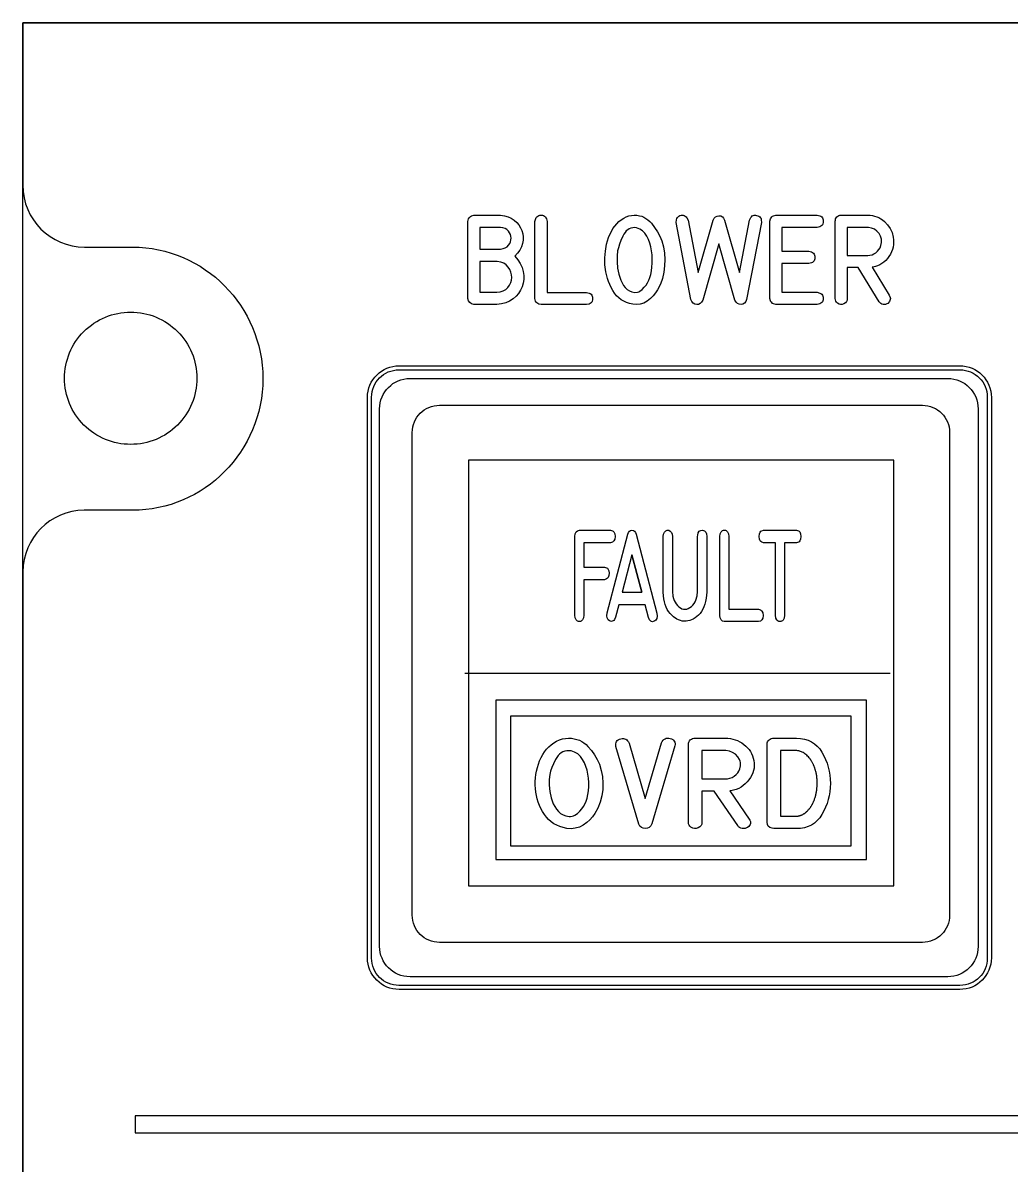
# Model space of a CAD drawing. Extents: x 686 to 831, y 82 to 686.
# Drawn here: x 685.8 to 722.96, y 208.63 to 251.59 of the extents above; entities that cross this region are included whole.
import ezdxf

# ---------------------------------------------------------------- set-up
doc = ezdxf.new("R2010")
doc.units = 0
for name, color, linetype in [('_BACKPANEL', 5, 'CONTINUOUS'), ('_ENGRAVING', 105, 'CONTINUOUS'), ('_LABELS', 30, 'CONTINUOUS'), ('_TOPLAYER', 1, 'CONTINUOUS')]:
    doc.layers.add(name, color=color, linetype=linetype)

msp = doc.modelspace()

# ---------------------------------------------------------------- linework, layer by layer
at = {"layer": '_BACKPANEL'}
for points in [[(685.8, 251.592), (830.8, 251.592), (830.8, 251.284), (830.8, 167.066), (830.8, 157.541), (689.551, 83.312), (686.789, 81.849), (686.678, 81.796), (686.564, 81.76), (686.5, 81.748), (686.433, 81.743), (686.305, 81.756), (686.186, 81.793), (686.079, 81.852), (685.985, 81.93), (685.908, 82.024), (685.85, 82.132), (685.813, 82.252), (685.8, 82.381), (685.8, 85.59), (685.8, 90.866), (685.8, 251.203)], [(699.938, 238.542), (721.033, 238.542), (721.139, 238.537), (721.241, 238.521), (721.339, 238.496), (721.434, 238.462), (721.524, 238.419), (721.608, 238.367), (721.687, 238.308), (721.76, 238.242), (721.826, 238.169), (721.886, 238.09), (721.937, 238.005), (721.98, 237.915), (722.014, 237.821), (722.04, 237.722), (722.055, 237.62), (722.06, 237.515), (722.06, 216.42), (722.055, 216.314), (722.04, 216.212), (722.014, 216.114), (721.98, 216.019), (721.937, 215.929), (721.886, 215.844), (721.826, 215.765), (721.76, 215.693), (721.687, 215.626), (721.608, 215.567), (721.524, 215.516), (721.434, 215.473), (721.339, 215.438), (721.241, 215.413), (721.139, 215.398), (721.033, 215.392), (699.938, 215.392), (699.832, 215.398), (699.73, 215.413), (699.632, 215.438), (699.537, 215.473), (699.447, 215.516), (699.363, 215.567), (699.284, 215.626), (699.211, 215.693), (699.144, 215.765), (699.085, 215.844), (699.034, 215.929), (698.991, 216.019), (698.957, 216.114), (698.931, 216.212), (698.916, 216.314), (698.91, 216.42), (698.91, 237.515), (698.916, 237.62), (698.931, 237.722), (698.957, 237.821), (698.991, 237.915), (699.034, 238.005), (699.085, 238.09), (699.144, 238.169), (699.211, 238.242), (699.284, 238.308), (699.363, 238.367), (699.447, 238.419), (699.537, 238.462), (699.632, 238.496), (699.73, 238.521), (699.832, 238.537)]]:
    msp.add_lwpolyline(points, close=True, dxfattribs=at)
msp.add_lwpolyline([(689.855, 235.738, -0.414214), (687.367, 238.226, -0.414214), (689.855, 240.714, -0.414214), (692.344, 238.226, -0.414214)], format="xyb", close=True, dxfattribs=at)
at = {"layer": '_ENGRAVING'}
for points in [[(703.759, 244.359), (703.906, 244.337), (704.041, 244.298), (704.163, 244.243), (704.274, 244.17), (704.37, 244.085), (704.45, 243.991), (704.514, 243.889), (704.563, 243.779), (704.594, 243.662), (704.608, 243.542), (704.605, 243.419), (704.584, 243.291), (704.545, 243.165), (704.484, 243.043), (704.402, 242.927), (704.3, 242.816), (704.412, 242.681), (704.501, 242.54), (704.567, 242.394), (704.609, 242.242), (704.63, 242.09), (704.63, 241.944), (704.611, 241.802), (704.571, 241.665), (704.513, 241.536), (704.436, 241.417), (704.341, 241.308), (704.228, 241.21), (704.098, 241.126), (703.954, 241.063), (703.795, 241.021), (703.621, 240.998), (703.616, 240.998), (702.76, 240.998), (702.671, 241.023), (702.604, 241.069), (702.557, 241.137), (702.531, 241.226), (702.531, 244.126), (702.556, 244.217), (702.576, 244.254), (702.602, 244.286), (702.633, 244.312), (702.67, 244.333), (702.76, 244.359)], [(705.282, 240.997), (705.194, 241.016), (705.157, 241.035), (705.126, 241.06), (705.1, 241.092), (705.079, 241.13), (705.053, 241.225), (705.053, 244.126), (705.081, 244.229), (705.102, 244.269), (705.129, 244.302), (705.161, 244.327), (705.198, 244.345), (705.241, 244.355), (705.288, 244.358), (705.336, 244.353), (705.378, 244.342), (705.414, 244.323), (705.444, 244.298), (705.468, 244.265), (705.487, 244.226), (705.507, 244.126), (705.507, 241.454), (706.993, 241.456), (707.093, 241.431), (707.132, 241.411), (707.164, 241.384), (707.188, 241.352), (707.206, 241.314), (707.216, 241.27), (707.219, 241.221), (707.215, 241.171), (707.204, 241.128), (707.186, 241.091), (707.161, 241.06), (707.129, 241.035), (707.09, 241.016), (706.991, 240.997)], [(709.818, 243.392), (709.88, 243.163), (709.92, 242.929), (709.936, 242.691), (709.93, 242.449), (709.9, 242.21), (709.846, 241.981), (709.768, 241.763), (709.666, 241.556), (709.588, 241.435), (709.497, 241.324), (709.393, 241.222), (709.275, 241.129), (709.148, 241.056), (709.015, 241.011), (708.875, 240.994), (708.728, 241.006), (708.61, 241.034), (708.499, 241.071), (708.394, 241.12), (708.298, 241.18), (708.208, 241.25), (708.125, 241.331), (708.05, 241.422), (707.981, 241.525), (707.92, 241.634), (707.866, 241.747), (707.818, 241.862), (707.777, 241.981), (707.717, 242.227), (707.684, 242.486), (707.679, 242.749), (707.7, 243.008), (707.749, 243.264), (707.824, 243.517), (707.872, 243.638), (707.926, 243.751), (707.987, 243.855), (708.055, 243.951), (708.129, 244.038), (708.21, 244.116), (708.298, 244.186), (708.392, 244.247), (708.488, 244.296), (708.586, 244.331), (708.687, 244.352), (708.789, 244.359), (708.886, 244.354), (708.978, 244.34), (709.066, 244.316), (709.149, 244.283), (709.228, 244.24), (709.302, 244.187), (709.371, 244.126), (709.436, 244.054), (709.554, 243.899), (709.657, 243.737), (709.745, 243.568)], [(712.184, 244.172), (712.747, 242.209), (713.124, 244.172), (713.166, 244.266), (713.193, 244.301), (713.224, 244.328), (713.259, 244.346), (713.298, 244.356), (713.341, 244.358), (713.388, 244.352), (713.434, 244.339), (713.474, 244.32), (713.506, 244.295), (713.532, 244.265), (713.552, 244.228), (713.564, 244.186), (713.57, 244.085), (713.013, 241.187), (712.98, 241.107), (712.934, 241.049), (712.875, 241.012), (712.803, 240.998), (712.729, 241.006), (712.666, 241.036), (712.614, 241.089), (712.573, 241.164), (711.965, 243.281), (711.361, 241.164), (711.319, 241.087), (711.268, 241.034), (711.206, 241.004), (711.134, 240.998), (711.064, 241.014), (711.004, 241.051), (710.956, 241.109), (710.919, 241.187), (710.362, 244.085), (710.373, 244.19), (710.388, 244.233), (710.408, 244.269), (710.433, 244.3), (710.465, 244.325), (710.502, 244.343), (710.545, 244.355), (710.59, 244.359), (710.631, 244.356), (710.669, 244.345), (710.704, 244.327), (710.736, 244.3), (710.764, 244.265), (710.812, 244.172), (711.184, 242.206), (711.748, 244.172), (711.787, 244.243), (711.837, 244.295), (711.898, 244.327), (711.969, 244.339), (712.039, 244.33), (712.099, 244.3), (712.147, 244.247)], [(715.668, 243.901), (714.334, 243.901), (714.334, 243.003), (715.351, 243.003), (715.451, 242.976), (715.49, 242.954), (715.523, 242.928), (715.547, 242.896), (715.565, 242.859), (715.576, 242.817), (715.579, 242.77), (715.575, 242.722), (715.565, 242.68), (715.547, 242.643), (715.522, 242.612), (715.49, 242.585), (715.451, 242.564), (715.351, 242.537), (714.334, 242.537), (714.334, 241.459), (715.668, 241.459), (715.768, 241.432), (715.807, 241.411), (715.839, 241.384), (715.863, 241.353), (715.881, 241.316), (715.892, 241.275), (715.895, 241.228), (715.892, 241.181), (715.881, 241.14), (715.863, 241.103), (715.839, 241.072), (715.807, 241.046), (715.768, 241.025), (715.668, 240.998), (714.11, 240.998), (714.021, 241.023), (713.984, 241.043), (713.953, 241.07), (713.927, 241.102), (713.906, 241.139), (713.882, 241.231), (713.882, 244.129), (713.908, 244.225), (713.928, 244.263), (713.954, 244.295), (713.985, 244.32), (714.022, 244.339), (714.11, 244.359), (715.668, 244.359), (715.768, 244.338), (715.807, 244.318), (715.838, 244.292), (715.863, 244.26), (715.881, 244.222), (715.891, 244.178), (715.895, 244.128), (715.891, 244.078), (715.88, 244.034), (715.862, 243.997), (715.838, 243.965), (715.806, 243.94), (715.767, 243.921)], [(718.376, 241.354), (718.411, 241.265), (718.416, 241.224), (718.413, 241.184), (718.401, 241.146), (718.382, 241.109), (718.318, 241.042), (718.278, 241.019), (718.235, 241.005), (718.189, 241), (718.14, 241.005), (718.093, 241.018), (718.053, 241.039), (718.019, 241.069), (717.993, 241.106), (717.199, 242.385), (716.797, 242.385), (716.797, 241.23), (716.789, 241.163), (716.765, 241.107), (716.725, 241.06), (716.67, 241.024), (716.607, 241.001), (716.546, 240.998), (716.488, 241.013), (716.431, 241.047), (716.393, 241.084), (716.365, 241.127), (716.348, 241.175), (716.343, 241.23), (716.343, 244.129), (716.347, 244.175), (716.359, 244.217), (716.379, 244.256), (716.408, 244.291), (716.442, 244.321), (716.481, 244.342), (716.522, 244.355), (716.568, 244.359), (717.568, 244.359), (717.656, 244.355), (717.742, 244.344), (717.825, 244.326), (717.904, 244.3), (717.981, 244.267), (718.055, 244.227), (718.126, 244.18), (718.194, 244.125), (718.314, 244), (718.409, 243.86), (718.479, 243.704), (718.524, 243.532), (718.536, 243.436), (718.539, 243.342), (718.533, 243.25), (718.517, 243.159), (718.493, 243.069), (718.459, 242.981), (718.416, 242.895), (718.364, 242.811), (718.304, 242.731), (718.24, 242.659), (718.172, 242.596), (718.099, 242.541), (718.021, 242.494), (717.938, 242.455), (717.851, 242.425), (717.759, 242.403), (717.729, 242.398)], [(703.759, 243.893), (702.987, 243.893), (702.987, 243.084), (703.764, 243.084), (703.858, 243.101), (703.938, 243.131), (704.006, 243.174), (704.061, 243.231), (704.104, 243.294), (704.134, 243.361), (704.151, 243.429), (704.156, 243.5), (704.149, 243.57), (704.129, 243.637), (704.098, 243.701), (704.054, 243.762), (703.998, 243.815), (703.93, 243.854), (703.851, 243.88)], [(708.802, 243.893), (708.73, 243.888), (708.663, 243.872), (708.6, 243.847), (708.542, 243.811), (708.488, 243.766), (708.439, 243.71), (708.394, 243.644), (708.354, 243.568), (708.285, 243.411), (708.23, 243.267), (708.189, 243.134), (708.162, 243.013), (708.141, 242.828), (708.139, 242.608), (708.16, 242.371), (708.207, 242.138), (708.24, 242.025), (708.281, 241.917), (708.329, 241.815), (708.385, 241.719), (708.449, 241.634), (708.523, 241.564), (708.606, 241.511), (708.697, 241.472), (708.806, 241.451), (708.907, 241.459), (708.955, 241.474), (709.001, 241.497), (709.086, 241.563), (709.163, 241.646), (709.23, 241.732), (709.286, 241.82), (709.333, 241.911), (709.373, 242.012), (709.405, 242.129), (709.431, 242.26), (709.45, 242.406), (709.461, 242.559), (709.462, 242.713), (709.454, 242.866), (709.435, 243.019), (709.407, 243.168), (709.368, 243.31), (709.317, 243.444), (709.256, 243.57), (709.182, 243.682), (709.094, 243.771), (708.992, 243.838), (708.876, 243.883)], [(717.568, 242.846), (717.648, 242.852), (717.726, 242.871), (717.8, 242.903), (717.871, 242.948), (717.935, 243.002), (717.988, 243.065), (718.029, 243.135), (718.059, 243.213), (718.083, 243.337), (718.079, 243.454), (718.048, 243.565), (717.989, 243.67), (717.91, 243.761), (717.817, 243.829), (717.71, 243.874), (717.59, 243.896), (716.797, 243.896), (716.797, 242.846)], [(703.616, 241.463), (703.745, 241.478), (703.857, 241.513), (703.953, 241.568), (704.033, 241.643), (704.096, 241.73), (704.142, 241.821), (704.171, 241.917), (704.182, 242.018), (704.176, 242.119), (704.152, 242.218), (704.111, 242.313), (704.052, 242.404), (703.976, 242.486), (703.881, 242.549), (703.767, 242.595), (703.635, 242.623), (702.987, 242.623), (702.987, 241.463)], [(699.948, 238.696), (721.023, 238.696), (721.145, 238.689), (721.264, 238.671), (721.378, 238.642), (721.487, 238.602), (721.592, 238.552), (721.69, 238.493), (721.781, 238.424), (721.866, 238.348), (721.943, 238.263), (722.011, 238.171), (722.07, 238.073), (722.121, 237.969), (722.16, 237.86), (722.19, 237.745), (722.208, 237.627), (722.214, 237.505), (722.214, 216.43), (722.208, 216.307), (722.19, 216.189), (722.16, 216.075), (722.121, 215.965), (722.07, 215.861), (722.011, 215.763), (721.943, 215.671), (721.866, 215.587), (721.781, 215.51), (721.69, 215.442), (721.592, 215.382), (721.487, 215.332), (721.378, 215.292), (721.264, 215.263), (721.145, 215.245), (721.023, 215.239), (699.948, 215.239), (699.826, 215.245), (699.707, 215.263), (699.593, 215.292), (699.483, 215.332), (699.379, 215.382), (699.281, 215.442), (699.19, 215.51), (699.105, 215.587), (699.028, 215.671), (698.96, 215.763), (698.9, 215.861), (698.85, 215.965), (698.811, 216.075), (698.781, 216.189), (698.763, 216.307), (698.757, 216.43), (698.757, 237.505), (698.763, 237.627), (698.781, 237.745), (698.811, 237.86), (698.85, 237.969), (698.9, 238.073), (698.96, 238.171), (699.028, 238.263), (699.105, 238.348), (699.19, 238.424), (699.281, 238.493), (699.379, 238.552), (699.483, 238.602), (699.593, 238.642), (699.707, 238.671), (699.826, 238.689)], [(700.356, 238.217), (720.572, 238.217), (720.689, 238.211), (720.802, 238.194), (720.912, 238.166), (721.017, 238.128), (721.117, 238.08), (721.211, 238.023), (721.299, 237.957), (721.38, 237.883), (721.454, 237.802), (721.519, 237.715), (721.576, 237.62), (721.624, 237.521), (721.663, 237.416), (721.691, 237.306), (721.708, 237.192), (721.714, 237.075), (721.714, 216.859), (721.708, 216.742), (721.691, 216.629), (721.663, 216.519), (721.624, 216.414), (721.576, 216.314), (721.519, 216.22), (721.454, 216.132), (721.38, 216.051), (721.299, 215.977), (721.211, 215.912), (721.117, 215.855), (721.017, 215.807), (720.912, 215.768), (720.802, 215.74), (720.689, 215.723), (720.572, 215.717), (700.356, 215.717), (700.239, 215.723), (700.125, 215.74), (700.015, 215.768), (699.91, 215.807), (699.811, 215.855), (699.716, 215.912), (699.629, 215.977), (699.548, 216.051), (699.474, 216.132), (699.408, 216.22), (699.351, 216.314), (699.303, 216.414), (699.265, 216.519), (699.237, 216.629), (699.22, 216.742), (699.214, 216.859), (699.214, 237.075), (699.22, 237.192), (699.237, 237.306), (699.265, 237.416), (699.303, 237.521), (699.351, 237.62), (699.408, 237.715), (699.474, 237.802), (699.548, 237.883), (699.629, 237.957), (699.716, 238.023), (699.811, 238.08), (699.91, 238.128), (700.015, 238.166), (700.125, 238.194), (700.239, 238.211)], [(690.024, 209.851), (825.841, 209.851), (825.841, 210.488), (690.024, 210.488)]]:
    msp.add_lwpolyline(points, close=True, dxfattribs=at)
at = {"layer": '_LABELS'}
for points in [[(718.55, 219.139), (718.55, 235.141), (702.55, 235.141), (702.55, 219.139)], [(706.55, 229.314), (706.55, 232.274), (706.569, 232.372), (706.604, 232.444), (706.655, 232.491), (706.722, 232.512), (707.896, 232.512), (707.935, 232.505), (707.97, 232.491), (707.999, 232.47), (708.022, 232.444), (708.054, 232.372), (708.064, 232.275), (708.054, 232.178), (708.022, 232.107), (707.998, 232.081), (707.968, 232.061), (707.934, 232.048), (707.894, 232.041), (706.891, 232.041), (706.891, 231.123), (707.673, 231.123), (707.746, 231.102), (707.775, 231.083), (707.799, 231.058), (707.831, 230.989), (707.843, 230.896), (707.833, 230.802), (707.801, 230.73), (707.777, 230.702), (707.748, 230.68), (707.673, 230.651), (706.891, 230.651), (706.891, 229.314), (706.876, 229.212), (706.844, 229.139), (706.821, 229.114), (706.794, 229.095), (706.762, 229.083), (706.727, 229.079), (706.691, 229.082), (706.659, 229.093), (706.631, 229.111), (706.606, 229.136), (706.57, 229.21)], [(707.764, 229.4), (708.152, 230.879), (708.542, 232.358), (708.567, 232.425), (708.602, 232.473), (708.646, 232.502), (708.701, 232.512), (708.755, 232.503), (708.8, 232.475), (708.835, 232.426), (708.861, 232.358), (709.638, 229.391), (709.645, 229.283), (709.63, 229.197), (709.593, 229.131), (709.566, 229.106), (709.534, 229.086), (709.5, 229.073), (709.467, 229.069), (709.437, 229.073), (709.409, 229.087), (709.359, 229.139), (709.317, 229.227), (709.192, 229.707), (708.204, 229.707), (708.082, 229.239), (708.04, 229.151), (708.015, 229.12), (707.989, 229.098), (707.96, 229.085), (707.929, 229.081), (707.897, 229.086), (707.862, 229.1), (707.802, 229.146), (707.766, 229.211), (707.753, 229.296)], [(711.511, 230.208), (711.511, 230.175), (711.506, 230.074), (711.49, 229.95), (711.468, 229.834), (711.44, 229.727), (711.405, 229.628), (711.363, 229.538), (711.316, 229.455), (711.262, 229.382), (711.202, 229.317), (711.073, 229.211), (711.007, 229.17), (710.94, 229.137), (710.872, 229.113), (710.803, 229.097), (710.733, 229.088), (710.661, 229.088), (710.59, 229.096), (710.521, 229.112), (710.453, 229.136), (710.386, 229.169), (710.258, 229.257), (710.136, 229.378), (710.079, 229.45), (710.03, 229.53), (709.988, 229.618), (709.952, 229.714), (709.923, 229.817), (709.901, 229.929), (709.885, 230.048), (709.877, 230.175), (709.877, 230.208), (709.877, 232.277), (709.89, 232.368), (709.924, 232.443), (709.968, 232.491), (710.021, 232.512), (710.084, 232.507), (710.143, 232.479), (710.185, 232.431), (710.21, 232.364), (710.219, 232.277), (710.219, 230.208), (710.241, 230.028), (710.262, 229.946), (710.289, 229.871), (710.323, 229.802), (710.364, 229.739), (710.411, 229.682), (710.464, 229.631), (710.521, 229.59), (710.579, 229.56), (710.638, 229.544), (710.697, 229.54), (710.758, 229.548), (710.818, 229.569), (710.88, 229.602), (710.942, 229.648), (710.995, 229.697), (711.04, 229.754), (711.078, 229.817), (711.108, 229.886), (711.15, 230.04), (711.17, 230.208), (711.17, 232.277), (711.173, 232.323), (711.195, 232.412), (711.233, 232.472), (711.257, 232.492), (711.286, 232.505), (711.356, 232.509), (711.424, 232.487), (711.45, 232.467), (711.472, 232.441), (711.501, 232.371), (711.511, 232.277)], [(712.172, 229.074), (712.105, 229.094), (712.054, 229.139), (712.019, 229.21), (712, 229.307), (712, 232.274), (712.021, 232.38), (712.057, 232.454), (712.081, 232.48), (712.109, 232.498), (712.141, 232.509), (712.177, 232.512), (712.213, 232.507), (712.244, 232.495), (712.271, 232.476), (712.294, 232.45), (712.326, 232.376), (712.342, 232.274), (712.342, 229.542), (713.461, 229.544), (713.536, 229.519), (713.565, 229.497), (713.589, 229.47), (713.621, 229.398), (713.631, 229.303), (713.62, 229.209), (713.587, 229.139), (713.563, 229.113), (713.534, 229.094), (713.46, 229.074)], [(714.097, 229.311), (714.097, 232.039), (713.652, 232.039), (713.578, 232.061), (713.548, 232.081), (713.525, 232.107), (713.493, 232.179), (713.483, 232.275), (713.493, 232.371), (713.525, 232.443), (713.549, 232.47), (713.578, 232.49), (713.652, 232.512), (714.882, 232.512), (714.956, 232.491), (714.984, 232.47), (715.008, 232.444), (715.04, 232.372), (715.05, 232.275), (715.04, 232.178), (715.009, 232.106), (714.985, 232.08), (714.956, 232.06), (714.922, 232.046), (714.882, 232.039), (714.439, 232.039), (714.439, 229.311), (714.417, 229.207), (714.38, 229.133), (714.356, 229.107), (714.328, 229.089), (714.296, 229.079), (714.26, 229.076), (714.224, 229.08), (714.193, 229.092), (714.166, 229.11), (714.144, 229.136), (714.111, 229.209)], [(709.068, 230.178), (708.7, 231.588), (708.329, 230.178)], [(708.7, 231.588), (709.068, 230.178)], [(703.577, 226.123), (703.577, 225.981), (703.577, 220.123), (717.523, 220.123), (717.523, 226.123)], [(704.148, 225.525), (716.934, 225.525), (716.934, 220.623), (704.148, 220.623)], [(707.477, 223.712), (707.547, 223.48), (707.592, 223.243), (707.611, 223.003), (707.603, 222.758), (707.569, 222.516), (707.509, 222.285), (707.421, 222.064), (707.306, 221.855), (707.218, 221.732), (707.115, 221.62), (706.998, 221.517), (706.865, 221.423), (706.722, 221.349), (706.571, 221.303), (706.413, 221.286), (706.248, 221.299), (706.115, 221.326), (705.989, 221.364), (705.872, 221.414), (705.763, 221.474), (705.661, 221.545), (705.568, 221.627), (705.483, 221.719), (705.406, 221.823), (705.337, 221.934), (705.275, 222.048), (705.222, 222.164), (705.176, 222.284), (705.138, 222.407), (705.108, 222.533), (705.085, 222.663), (705.071, 222.795), (705.064, 222.928), (705.065, 223.061), (705.073, 223.193), (705.089, 223.323), (705.113, 223.453), (705.144, 223.582), (705.229, 223.838), (705.283, 223.961), (705.344, 224.075), (705.413, 224.18), (705.489, 224.277), (705.573, 224.365), (705.664, 224.444), (705.763, 224.515), (705.869, 224.577), (705.977, 224.626), (706.088, 224.661), (706.201, 224.683), (706.317, 224.69), (706.426, 224.685), (706.53, 224.67), (706.629, 224.646), (706.723, 224.613), (706.811, 224.569), (706.895, 224.516), (706.973, 224.454), (707.047, 224.382), (707.18, 224.224), (707.296, 224.06), (707.395, 223.89)], [(708.094, 224.376), (708.089, 224.432), (708.093, 224.482), (708.104, 224.527), (708.123, 224.566), (708.15, 224.599), (708.185, 224.627), (708.228, 224.649), (708.278, 224.665), (708.331, 224.674), (708.38, 224.674), (708.425, 224.666), (708.466, 224.649), (708.503, 224.624), (708.536, 224.59), (708.565, 224.548), (708.59, 224.497), (709.201, 222.426), (709.817, 224.517), (709.842, 224.569), (709.871, 224.611), (709.905, 224.645), (709.943, 224.67), (709.985, 224.686), (710.031, 224.693), (710.082, 224.691), (710.136, 224.68), (710.189, 224.663), (710.232, 224.64), (710.267, 224.612), (710.293, 224.579), (710.311, 224.541), (710.319, 224.498), (710.319, 224.449), (710.311, 224.396), (709.446, 221.463), (709.404, 221.388), (709.349, 221.334), (709.282, 221.302), (709.203, 221.291), (709.124, 221.301), (709.056, 221.332), (708.999, 221.384), (708.955, 221.456)], [(713.113, 221.65), (713.138, 221.605), (713.153, 221.56), (713.158, 221.518), (713.155, 221.478), (713.142, 221.439), (713.12, 221.403), (713.089, 221.368), (713.048, 221.335), (713.003, 221.312), (712.954, 221.297), (712.902, 221.292), (712.847, 221.297), (712.794, 221.31), (712.749, 221.332), (712.711, 221.362), (712.681, 221.4), (711.786, 222.693), (711.332, 222.693), (711.332, 221.524), (711.323, 221.457), (711.297, 221.4), (711.252, 221.353), (711.189, 221.316), (711.118, 221.294), (711.05, 221.29), (710.984, 221.306), (710.92, 221.34), (710.877, 221.377), (710.846, 221.42), (710.827, 221.469), (710.821, 221.524), (710.821, 224.457), (710.825, 224.504), (710.839, 224.546), (710.862, 224.586), (710.894, 224.622), (710.933, 224.651), (710.976, 224.673), (711.023, 224.685), (711.075, 224.69), (712.202, 224.69), (712.302, 224.686), (712.399, 224.675), (712.492, 224.656), (712.582, 224.63), (712.668, 224.597), (712.752, 224.557), (712.831, 224.509), (712.908, 224.453), (712.979, 224.392), (713.044, 224.327), (713.101, 224.258), (713.151, 224.185), (713.194, 224.108), (713.23, 224.027), (713.258, 223.942), (713.28, 223.853), (713.294, 223.756), (713.297, 223.661), (713.291, 223.568), (713.273, 223.476), (713.245, 223.385), (713.207, 223.296), (713.159, 223.209), (713.1, 223.124), (713.033, 223.043), (712.961, 222.97), (712.883, 222.906), (712.801, 222.851), (712.713, 222.803), (712.62, 222.764), (712.522, 222.734), (712.418, 222.711), (712.383, 222.706)], [(714.033, 224.69), (714.888, 224.69), (715.043, 224.681), (715.187, 224.656), (715.321, 224.615), (715.446, 224.557), (715.56, 224.482), (715.664, 224.391), (715.759, 224.283), (715.843, 224.158), (715.918, 224.024), (715.982, 223.886), (716.037, 223.745), (716.081, 223.601), (716.116, 223.453), (716.141, 223.302), (716.156, 223.148), (716.161, 222.99), (716.156, 222.832), (716.141, 222.678), (716.116, 222.527), (716.081, 222.379), (716.036, 222.235), (715.982, 222.094), (715.917, 221.956), (715.842, 221.821), (715.758, 221.697), (715.663, 221.589), (715.559, 221.498), (715.445, 221.423), (715.32, 221.365), (715.186, 221.323), (715.042, 221.299), (714.888, 221.29), (714.033, 221.29), (714.037, 221.29), (714.033, 221.29), (713.968, 221.3), (713.886, 221.33), (713.827, 221.377), (713.792, 221.443), (713.781, 221.526), (713.779, 221.526), (713.781, 224.457), (713.779, 224.47), (713.786, 224.514), (713.802, 224.555), (713.826, 224.592), (713.858, 224.626), (713.897, 224.654), (713.939, 224.674), (713.985, 224.686), (714.035, 224.69)], [(706.332, 224.218), (706.251, 224.213), (706.175, 224.198), (706.104, 224.172), (706.038, 224.136), (705.978, 224.09), (705.922, 224.033), (705.871, 223.967), (705.826, 223.89), (705.748, 223.731), (705.686, 223.585), (705.64, 223.451), (705.609, 223.329), (705.586, 223.141), (705.584, 222.919), (705.607, 222.679), (705.66, 222.443), (705.698, 222.329), (705.744, 222.22), (705.798, 222.117), (705.861, 222.02), (705.934, 221.934), (706.017, 221.863), (706.11, 221.809), (706.214, 221.77), (706.336, 221.748), (706.394, 221.749), (706.45, 221.756), (706.504, 221.772), (706.555, 221.794), (706.652, 221.862), (706.738, 221.946), (706.814, 222.032), (706.878, 222.121), (706.931, 222.213), (706.975, 222.316), (707.012, 222.434), (707.041, 222.567), (707.062, 222.714), (707.074, 222.87), (707.076, 223.025), (707.066, 223.18), (707.046, 223.334), (707.014, 223.485), (706.969, 223.629), (706.913, 223.764), (706.843, 223.892), (706.76, 224.005), (706.661, 224.095), (706.546, 224.163), (706.415, 224.208)], [(712.202, 223.159), (712.293, 223.166), (712.38, 223.185), (712.464, 223.217), (712.544, 223.262), (712.616, 223.318), (712.675, 223.381), (712.722, 223.452), (712.756, 223.531), (712.783, 223.656), (712.785, 223.716), (712.779, 223.774), (712.765, 223.831), (712.744, 223.887), (712.678, 223.993), (712.588, 224.085), (712.483, 224.154), (712.363, 224.199), (712.227, 224.222), (711.332, 224.222), (711.332, 223.159)], [(714.888, 221.758), (714.896, 221.758), (714.905, 221.758), (714.911, 221.759), (714.919, 221.76), (714.927, 221.761), (714.937, 221.762), (714.945, 221.763), (714.954, 221.763), (714.961, 221.764), (714.97, 221.765), (714.985, 221.768), (714.992, 221.771), (715.001, 221.775), (715.009, 221.776), (715.019, 221.778), (715.026, 221.78), (715.035, 221.783), (715.052, 221.79), (715.07, 221.797), (715.077, 221.799), (715.086, 221.803), (715.101, 221.811), (715.119, 221.82), (715.126, 221.824), (715.135, 221.83), (715.152, 221.84), (715.16, 221.844), (715.17, 221.85), (715.177, 221.855), (715.186, 221.861), (715.193, 221.865), (715.202, 221.871), (715.221, 221.885), (715.235, 221.898), (715.242, 221.904), (715.251, 221.913), (715.259, 221.919), (715.268, 221.928), (715.284, 221.941), (715.291, 221.948), (715.3, 221.956), (715.308, 221.963), (715.317, 221.972), (715.331, 221.989), (715.348, 222.007), (715.362, 222.026), (715.369, 222.035), (715.379, 222.044), (715.385, 222.054), (715.393, 222.064), (715.399, 222.075), (715.408, 222.085), (715.422, 222.105), (715.428, 222.116), (715.437, 222.127), (715.443, 222.138), (715.451, 222.148), (715.462, 222.17), (715.468, 222.182), (715.477, 222.195), (715.483, 222.206), (715.491, 222.218), (715.496, 222.23), (715.502, 222.243), (715.515, 222.268), (715.527, 222.294), (715.532, 222.307), (715.538, 222.321), (715.543, 222.334), (715.549, 222.349), (715.558, 222.376), (715.563, 222.389), (715.569, 222.404), (715.578, 222.432), (715.589, 222.46), (715.592, 222.475), (715.596, 222.49), (715.6, 222.504), (715.605, 222.52), (715.608, 222.533), (715.613, 222.548), (715.618, 222.58), (715.621, 222.594), (715.625, 222.61), (715.627, 222.624), (715.631, 222.64), (715.636, 222.671), (715.639, 222.686), (715.644, 222.703), (715.647, 222.734), (715.648, 222.748), (715.651, 222.766), (715.654, 222.797), (715.656, 222.829), (715.658, 222.862), (715.66, 222.894), (715.661, 222.909), (715.664, 222.927), (715.664, 222.941), (715.665, 222.958), (715.665, 222.973), (715.665, 222.99), (715.665, 223.006), (715.665, 223.021), (715.664, 223.037), (715.664, 223.055), (715.664, 223.07), (715.664, 223.086), (715.66, 223.119), (715.658, 223.149), (715.654, 223.184), (715.653, 223.214), (715.649, 223.246), (715.646, 223.26), (715.645, 223.277), (715.638, 223.309), (715.634, 223.323), (715.633, 223.339), (715.627, 223.37), (715.622, 223.402), (715.613, 223.431), (715.607, 223.46), (715.602, 223.474), (715.598, 223.49), (715.593, 223.504), (715.589, 223.519), (715.58, 223.548), (715.571, 223.576), (715.565, 223.588), (715.56, 223.602), (715.549, 223.631), (715.538, 223.657), (715.532, 223.67), (715.527, 223.684), (715.52, 223.695), (715.515, 223.709), (715.502, 223.734), (715.491, 223.757), (715.478, 223.782), (715.471, 223.792), (715.466, 223.803), (715.451, 223.826), (715.437, 223.848), (715.428, 223.859), (715.422, 223.87), (715.408, 223.89), (715.4, 223.9), (715.395, 223.909), (715.364, 223.948), (715.335, 223.984), (715.302, 224.017), (715.27, 224.049), (715.239, 224.077), (715.204, 224.102), (715.17, 224.127), (715.135, 224.148), (715.103, 224.167), (715.07, 224.182), (715.035, 224.193), (715.001, 224.205), (714.985, 224.209), (714.97, 224.215), (714.937, 224.22), (714.905, 224.222), (714.896, 224.222), (714.888, 224.222), (714.289, 224.222), (714.289, 221.758)]]:
    msp.add_lwpolyline(points, close=True, dxfattribs=at)
msp.add_lwpolyline([(702.411, 227.14), (718.411, 227.14)], dxfattribs=at)
at = {"layer": '_TOPLAYER'}
msp.add_lwpolyline([(830.8, 251.592), (685.8, 251.592), (685.8, 251.592), (685.8, 246.977), (685.8, 245.482), (685.812, 245.245), (685.847, 245.014), (685.904, 244.791), (685.982, 244.578), (686.08, 244.374), (686.196, 244.183), (686.329, 244.004), (686.478, 243.839), (686.643, 243.689), (686.821, 243.555), (687.012, 243.439), (687.215, 243.341), (687.427, 243.263), (687.649, 243.205), (687.879, 243.17), (688.116, 243.158), (689.917, 243.158), (690.17, 243.152), (690.419, 243.132), (690.664, 243.101), (690.906, 243.057), (691.143, 243.001), (691.376, 242.934), (691.604, 242.856), (691.827, 242.767), (692.044, 242.667), (692.256, 242.558), (692.461, 242.438), (692.66, 242.309), (692.853, 242.17), (693.038, 242.023), (693.216, 241.867), (693.386, 241.703), (693.549, 241.531), (693.703, 241.351), (693.848, 241.164), (693.985, 240.97), (694.113, 240.769), (694.231, 240.562), (694.339, 240.348), (694.438, 240.129), (694.525, 239.905), (694.602, 239.675), (694.669, 239.441), (694.723, 239.202), (694.767, 238.959), (694.798, 238.713), (694.817, 238.462), (694.823, 238.209), (694.817, 237.956), (694.798, 237.705), (694.767, 237.459), (694.723, 237.216), (694.669, 236.977), (694.602, 236.743), (694.525, 236.513), (694.438, 236.289), (694.339, 236.07), (694.231, 235.856), (694.113, 235.649), (693.985, 235.448), (693.848, 235.254), (693.703, 235.067), (693.549, 234.887), (693.386, 234.715), (693.216, 234.551), (693.038, 234.395), (692.853, 234.247), (692.66, 234.109), (692.461, 233.98), (692.256, 233.86), (692.044, 233.75), (691.827, 233.651), (691.604, 233.562), (691.376, 233.484), (691.143, 233.417), (690.906, 233.361), (690.664, 233.317), (690.419, 233.286), (690.17, 233.266), (689.917, 233.26), (688.105, 233.26), (687.869, 233.247), (687.641, 233.211), (687.421, 233.153), (687.21, 233.075), (687.009, 232.977), (686.819, 232.861), (686.643, 232.728), (686.479, 232.579), (686.331, 232.415), (686.198, 232.237), (686.083, 232.046), (685.986, 231.845), (685.907, 231.633), (685.85, 231.411), (685.814, 231.182), (685.8, 230.946), (685.8, 229.443), (685.8, 191.953)], dxfattribs=at)
msp.add_lwpolyline([(701.468, 237.211), (719.618, 237.211), (719.723, 237.205), (719.825, 237.19), (719.923, 237.165), (720.017, 237.13), (720.107, 237.087), (720.192, 237.036), (720.27, 236.977), (720.343, 236.911), (720.409, 236.838), (720.468, 236.759), (720.519, 236.675), (720.563, 236.585), (720.597, 236.491), (720.622, 236.393), (720.638, 236.291), (720.643, 236.185), (720.643, 218.036), (720.638, 217.931), (720.622, 217.829), (720.597, 217.73), (720.563, 217.636), (720.519, 217.547), (720.468, 217.462), (720.409, 217.383), (720.343, 217.31), (720.27, 217.244), (720.192, 217.185), (720.107, 217.134), (720.017, 217.091), (719.923, 217.057), (719.825, 217.031), (719.723, 217.016), (719.618, 217.011), (701.468, 217.011), (701.363, 217.016), (701.261, 217.031), (701.163, 217.057), (701.068, 217.091), (700.979, 217.134), (700.894, 217.185), (700.815, 217.244), (700.742, 217.31), (700.676, 217.383), (700.617, 217.462), (700.566, 217.547), (700.523, 217.636), (700.489, 217.73), (700.464, 217.829), (700.448, 217.931), (700.443, 218.036), (700.443, 236.185), (700.448, 236.291), (700.464, 236.393), (700.489, 236.491), (700.523, 236.585), (700.566, 236.675), (700.617, 236.759), (700.676, 236.838), (700.742, 236.911), (700.815, 236.977), (700.894, 237.036), (700.979, 237.087), (701.068, 237.13), (701.163, 237.165), (701.261, 237.19), (701.363, 237.205)], close=True, dxfattribs=at)

doc.saveas('drawing.dxf')
